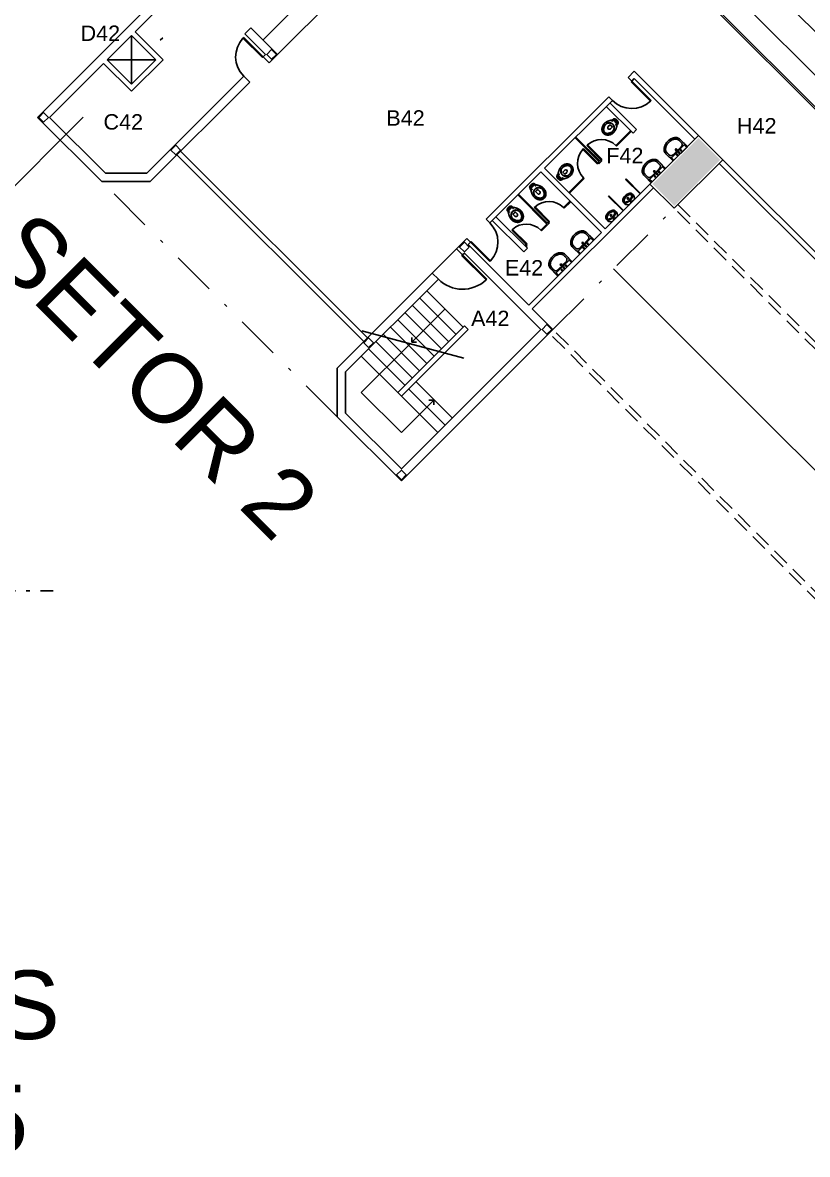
# Model space of a CAD drawing. Extents: x 1306 to 1544, y -75 to 211.
# Drawn here: x 1379.33 to 1402.21, y 62.75 to 95.77 of the extents above; entities that cross this region are included whole.
import ezdxf

# ---------------------------------------------------------------- set-up
doc = ezdxf.new("R2010")
doc.units = 0
doc.header["$LTSCALE"] = 2
doc.linetypes.add('DASHDOT2', pattern=[12.7, 6.35, -3.175, 0, -3.175])
doc.linetypes.add('HIDDEN', pattern=[0.375, 0.25, -0.125])
for name, color, linetype in [('01', 1, 'CONTINUOUS'), ('06', 6, 'CONTINUOUS'), ('ARQUIBANCADA-ARY', 2, 'CONTINUOUS'), ('DIVISÓRIAS-ARY', 2, 'CONTINUOUS'), ('ESQUADRIA-ARY', 2, 'CONTINUOUS'), ('HACHURAS-ARY', 9, 'CONTINUOUS'), ('INDIC-CORTE-TBS', 4, 'DASHDOT2'), ('INDICAÇÕES-ARY', 2, 'CONTINUOUS'), ('L_DECA', 7, 'CONTINUOUS'), ('PAREDE-ALTA-ARY', 1, 'CONTINUOUS'), ('PAREDE-BAIXA-ARY', 2, 'CONTINUOUS'), ('PEÇAS-SANIT-ARY', 7, 'CONTINUOUS'), ('PILARES-PRINC-ARY', 5, 'CONTINUOUS'), ('PILARES-SECUND-ARY', 5, 'CONTINUOUS'), ('PROJ-COBERTURA-ARY', 7, 'DASHDOT2'), ('PROJEÇÕES-VT-ARY', 7, 'HIDDEN'), ('RAMPA-INT-ARY', 7, 'CONTINUOUS'), ('RAMPA-PROJ-ARY', 7, 'HIDDEN'), ('TEXTO-PB-COR-ARY', 12, 'CONTINUOUS'), ('TEXTOG-EP-ARY', 11, 'CONTINUOUS')]:
    doc.layers.add(name, color=color, linetype=linetype)
doc.styles.add('ARIAL', font='arial.ttf', dxfattribs={"height": 0.5})

# ---------------------------------------------------------------- blocks, each defined once
blk = doc.blocks.new('RAV10')
at = {"layer": 'L_DECA'}
blk.add_lwpolyline([(4.6, -12.9), (8.2, -12.9), (8.2, -12.9), (8.7, -13), (9.2, -13.2), (9.6, -13.5), (9.9, -14), (10.1, -14.3), (10.1, -14.3), (10.1, -14.3), (10.1, -14.3), (10.1, -14.3), (10.1, -14.3), (12.2, -18), (12.2, -18), (12.5, -18.6), (12.8, -19.1), (13.1, -19.6), (13.3, -20.1), (13.3, -20.1), (13.6, -20.6), (13.9, -21.1), (14.2, -21.5), (14.5, -22.1), (14.7, -22.6), (15, -23.1), (15.3, -23.6), (15.5, -24.1), (15.5, -24.1), (15.9, -24.8), (16.3, -25.6), (16.6, -26.3), (16.9, -27), (17.2, -27.8), (17.5, -28.6), (17.8, -29.4), (18, -30.2), (18, -30.2), (18.3, -31.4), (18.6, -32.6), (18.8, -33.9), (19, -35.2), (19.1, -36.4), (19.1, -37.7), (19.1, -39), (19, -40.3), (19, -40.3), (18.8, -41.6), (18.6, -42.9), (18.2, -44.2), (17.9, -45.5), (17.4, -46.8), (16.9, -48), (16.4, -49.3), (15.8, -50.4), (15.8, -50.4), (15.2, -51.4), (14.6, -52.3), (13.9, -53.1), (13.3, -53.9), (12.5, -54.8), (11.7, -55.5), (10.9, -56.3), (10.1, -57), (10.1, -57), (9, -57.8), (7.9, -58.5), (6.6, -59.1), (5.4, -59.6), (4.1, -60), (2.8, -60.3), (1.4, -60.4), (0, -60.5), (0, -60.5), (-1.4, -60.4), (-2.7, -60.3), (-4, -60), (-5.3, -59.6), (-6.6, -59.1), (-7.8, -58.5), (-9, -57.8), (-10.1, -57), (-10.1, -57), (-10.9, -56.3), (-11.7, -55.5), (-12.5, -54.8), (-13.2, -53.9), (-13.9, -53.1), (-14.5, -52.3), (-15.1, -51.4), (-15.7, -50.4), (-15.7, -50.4), (-16.3, -49.3), (-16.9, -48), (-17.4, -46.8), (-17.8, -45.5), (-18.2, -44.2), (-18.5, -42.9), (-18.7, -41.6), (-19, -40.3), (-19, -40.3), (-19, -39), (-19, -37.7), (-19, -36.4), (-18.9, -35.2), (-18.7, -33.9), (-18.5, -32.6), (-18.2, -31.4), (-17.9, -30.2), (-17.9, -30.2), (-17.7, -29.4), (-17.4, -28.6), (-17.1, -27.8), (-16.9, -27), (-16.6, -26.3), (-16.2, -25.6), (-15.8, -24.8), (-15.5, -24.1), (-15.5, -24.1), (-15.2, -23.6), (-15, -23.1), (-14.7, -22.6), (-14.4, -22.1), (-14.2, -21.5), (-13.9, -21.1), (-13.6, -20.6), (-13.3, -20.1), (-13.3, -20.1), (-13.1, -19.6), (-12.8, -19.1), (-12.4, -18.6), (-12.1, -18), (-10.1, -14.3), (-10.1, -14.3), (-10.1, -14.3), (-10.1, -14.3), (-10.1, -14.3), (-10.1, -14.3), (-9.8, -14), (-9.8, -14), (-9.6, -13.5), (-9.1, -13.2), (-8.6, -13), (-8.1, -12.9), (-4.5, -12.9)], dxfattribs=at)
at = {"layer": 'L_DECA', "color": 1}
for points in [[(12.2, -18), (13.3, -20.1), (13.3, -20.1), (13.6, -20.6), (13.8, -21.1), (14.1, -21.5), (14.3, -22.1), (14.5, -22.6), (14.7, -23.1), (15, -23.6), (15.2, -24.1), (15.2, -24.1), (15.5, -24.8), (15.9, -25.6), (16.2, -26.3), (16.6, -27.1), (16.9, -27.8), (17.1, -28.5), (17.4, -29.4), (17.6, -30.2), (17.6, -30.2), (17.9, -31.4), (18.1, -32.6), (18.3, -33.9), (18.5, -35.2), (18.5, -36.4), (18.5, -37.7), (18.5, -39), (18.4, -40.3), (18.4, -40.3), (18.2, -41.6), (17.9, -42.9), (17.6, -44.2), (17.2, -45.5), (16.7, -46.8), (16.2, -48), (15.6, -49.3), (15, -50.4), (15, -50.4), (14.4, -51.2), (13.9, -52), (13.3, -52.8), (12.8, -53.5), (12.2, -54.2), (11.5, -54.9), (10.9, -55.5), (10.1, -56.2), (10.1, -56.2), (9, -57.1), (7.9, -57.8), (6.6, -58.4), (5.4, -58.9), (4.1, -59.3), (2.8, -59.6), (1.4, -59.8), (0, -59.8), (0, -59.8), (-1.4, -59.8), (-2.7, -59.6), (-4.1, -59.3), (-5.3, -58.9), (-6.6, -58.4), (-7.8, -57.8), (-9, -57.1), (-10.1, -56.2), (-10.1, -56.2), (-10.8, -55.5), (-11.5, -54.9), (-12.1, -54.2), (-12.7, -53.5), (-13.3, -52.8), (-13.9, -52), (-14.4, -51.2), (-14.9, -50.4), (-14.9, -50.4), (-15.5, -49.3), (-16.1, -48), (-16.6, -46.8), (-17.1, -45.5), (-17.5, -44.2), (-17.9, -42.9), (-18.1, -41.6), (-18.3, -40.3), (-18.3, -40.3), (-18.4, -39.1), (-18.5, -37.7), (-18.5, -36.4), (-18.4, -35.2), (-18.2, -33.9), (-18, -32.6), (-17.8, -31.4), (-17.5, -30.2), (-17.5, -30.2), (-17.3, -29.4), (-17, -28.6), (-16.8, -27.8), (-16.5, -27.1), (-16.2, -26.3), (-15.8, -25.6), (-15.5, -24.8), (-15.2, -24.1), (-15.2, -24.1), (-15, -23.6), (-14.7, -23.1), (-14.5, -22.6), (-14.2, -22.1), (-14, -21.5), (-13.7, -21.1), (-13.5, -20.6), (-13.2, -20.1), (-12.1, -18)], [(-12.9, -30.2), (-12.9, -30.2), (-12.4, -29.3), (-11.9, -28.4), (-11.2, -27.7), (-10.6, -26.9), (-9.9, -26.2), (-9.2, -25.6), (-8.4, -25), (-7.5, -24.4), (-6.7, -23.9), (-5.8, -23.5), (-4.9, -23.1), (-3.9, -22.8), (-3, -22.6), (-2, -22.4), (-1, -22.3), (0, -22.2), (0, -22.2), (1, -22.3), (2, -22.4), (3, -22.6), (4, -22.8), (5, -23.1), (5.8, -23.5), (6.8, -23.9), (7.6, -24.4), (8.5, -25), (9.3, -25.6), (10, -26.2), (10.6, -26.9), (11.3, -27.7), (12, -28.4), (12.5, -29.3), (13, -30.2), (13, -30.2), (13.6, -31.3), (14, -32.6), (14.3, -33.8), (14.6, -35.1), (14.7, -36.4), (14.7, -37.7), (14.7, -39), (14.4, -40.3), (14.4, -40.3), (14.2, -41.6), (13.8, -42.9), (13.4, -44.2), (12.9, -45.5), (12.4, -46.8), (11.7, -48), (11.1, -49.3), (10.4, -50.4), (10.4, -50.4), (9.4, -51.7), (8.4, -52.8), (7.2, -53.8), (5.9, -54.6), (4.5, -55.2), (3.1, -55.8), (1.5, -56.1), (0, -56.2), (0, -56.2), (-1.5, -56.1), (-3.1, -55.8), (-4.4, -55.2), (-5.8, -54.6), (-7.1, -53.8), (-8.3, -52.8), (-9.3, -51.7), (-10.3, -50.4), (-10.3, -50.4), (-11, -49.3), (-11.7, -48), (-12.3, -46.8), (-12.8, -45.5), (-13.3, -44.2), (-13.7, -42.9), (-14.1, -41.6), (-14.4, -40.3), (-14.4, -40.3), (-14.6, -39), (-14.7, -37.7), (-14.6, -36.4), (-14.5, -35.1), (-14.2, -33.8), (-13.9, -32.6), (-13.5, -31.3), (-12.9, -30.2)], [(-12, -30.2), (-12, -30.2), (-11.5, -29.4), (-11, -28.6), (-10.4, -27.9), (-9.8, -27.2), (-9.1, -26.7), (-8.5, -26.1), (-7.7, -25.5), (-6.9, -25), (-6.1, -24.6), (-5.3, -24.2), (-4.5, -23.9), (-3.6, -23.6), (-2.8, -23.4), (-1.8, -23.2), (-0.9, -23.2), (0, -23.1), (0, -23.1), (0.9, -23.2), (1.9, -23.2), (2.8, -23.4), (3.6, -23.6), (4.5, -23.9), (5.4, -24.2), (6.2, -24.6), (7, -25), (7.7, -25.5), (8.5, -26.1), (9.2, -26.7), (9.8, -27.2), (10.4, -27.9), (11, -28.6), (11.5, -29.4), (12, -30.2), (12, -30.2), (12.7, -31.3), (13.2, -32.6), (13.6, -33.8), (13.9, -35), (14.1, -36.4), (14.1, -37.7), (14.1, -39), (13.9, -40.3), (13.9, -40.3), (13.6, -41.7), (13.2, -43), (12.8, -44.3), (12.3, -45.5), (11.7, -46.9), (11.1, -48.1), (10.4, -49.3), (9.6, -50.4), (9.6, -50.4), (8.8, -51.6), (7.8, -52.6), (6.7, -53.5), (5.5, -54.2), (4.2, -54.8), (2.8, -55.3), (1.5, -55.5), (0, -55.7), (0, -55.7), (-1.5, -55.5), (-2.8, -55.3), (-4.2, -54.8), (-5.4, -54.2), (-6.6, -53.5), (-7.7, -52.6), (-8.7, -51.6), (-9.6, -50.4), (-9.6, -50.4), (-10.3, -49.3), (-11, -48.1), (-11.7, -46.9), (-12.2, -45.5), (-12.7, -44.3), (-13.1, -43), (-13.5, -41.7), (-13.8, -40.3), (-13.8, -40.3), (-14, -39), (-14.1, -37.7), (-14, -36.4), (-13.9, -35), (-13.6, -33.8), (-13.2, -32.6), (-12.7, -31.3), (-12, -30.2)], [(-7.7, -9.4), (-8.1, -10.1), (-8.5, -10.8), (-8.6, -11.4), (-8.8, -12.2), (-8.8, -13.1)], [(-5.1, -12.9), (-5.1, -9.7), (-5.1, -7.8), (-5.1, -7.8), (-5.2, -7.6), (-5.3, -7.5), (-5.5, -7.4), (-5.9, -7.6), (-5.9, -7.6), (-6.4, -8), (-7.1, -8.6), (-7.7, -9.4)], [(5.1, -9.3), (5, -8.9), (4.6, -8.3), (3.9, -7.8), (3.1, -7.7), (0, -7.7), (-3.1, -7.7), (-3.1, -7.7), (-3.9, -7.8), (-4.5, -8.3), (-5, -8.9), (-5.1, -9.7)], [(4.6, -12.9), (4.6, -12.9), (4.2, -12.9), (3.9, -12.6), (3.6, -12.4), (3.6, -12), (3.6, -10.7), (3.6, -10.7), (3.6, -10.5), (3.6, -10.4), (3.7, -10.2), (3.9, -10.1), (3.9, -10.1), (3.9, -9.9), (3.9, -9.7), (3.8, -9.5), (3.6, -9.4), (0, -9.4), (-3.5, -9.4), (-3.5, -9.4), (-3.7, -9.5), (-3.9, -9.7), (-3.9, -9.9), (-3.8, -10.1), (-3.8, -10.1), (-3.6, -10.2), (-3.6, -10.4), (-3.5, -10.5), (-3.5, -10.7), (-3.5, -12), (-3.5, -12), (-3.6, -12.4), (-3.8, -12.6), (-4.1, -12.9), (-4.5, -12.9)], [(-4.5, -37), (-4.5, -29), (0, -29)], [(3.7, -10.3), (0, -10.3), (-3.6, -10.3)], [(4.6, -37), (4.6, -29), (0, -29)], [(5.1, -12.9), (5.1, -9.7), (5.1, -7.8), (5.1, -7.8), (5.2, -7.6), (5.3, -7.5), (5.5, -7.4), (5.9, -7.6), (5.9, -7.6), (6.4, -8), (7.1, -8.6), (7.7, -9.4)], [(7.7, -9.4), (8.1, -10.1), (8.5, -10.8), (8.6, -11.4), (8.8, -12.2), (8.8, -13.1)]]:
    blk.add_lwpolyline(points, dxfattribs=at)
at = {"layer": 'L_DECA', "color": 7}
for points in [[(10.1, -14.3), (10.1, -14.3), (10.1, -14.3), (10.1, -14.3), (10.1, -14.3), (10.1, -14.3), (9.6, -11.3), (9.6, -11.3), (9.3, -10.2), (8.9, -9.3), (8.3, -8.5), (7.7, -7.7), (6.9, -7), (6.1, -6.5), (5.1, -6.2), (4.1, -5.9), (4.1, -5.9), (3.6, -5.8), (3.1, -5.7), (2.6, -5.6), (2, -5.6), (1.5, -5.6), (1, -5.5), (0.5, -5.5), (0, -5.5), (0, -5.5), (-0.5, -5.5), (-1, -5.5), (-1.5, -5.6), (-2, -5.6), (-2.5, -5.6), (-3, -5.7), (-3.5, -5.8), (-4, -5.9), (-4, -5.9), (-5, -6.2), (-6, -6.5), (-6.9, -7), (-7.6, -7.7), (-8.2, -8.5), (-8.8, -9.3), (-9.3, -10.2), (-9.6, -11.3), (-10, -14.3), (-10, -14.3), (-10, -14.3), (-10, -14.3), (-10, -14.3), (-10.1, -14.3)], [(-4.5, -12.9), (0, -12.9)], [(4.6, -12.9), (0, -12.9)]]:
    blk.add_lwpolyline(points, dxfattribs=at)
at = {"layer": 'L_DECA', "color": 1}
for centre in [(-7.6, -17), (7.6, -17)]:
    blk.add_circle(centre, 0.672, dxfattribs=at)
blk.add_arc((0, -37), 4.56, 180, 0, dxfattribs=at)
blk = doc.blocks.new('DUO04')
at = {"layer": 'L_DECA'}
blk.add_line((-27.8, 0), (27.8, 0), dxfattribs=at)
at = {"layer": 'L_DECA', "color": 1}
for p, q in [((-26.5, -9.9), (-26.5, 0)), ((26.5, -9.9), (26.5, 0)), ((-26.5, -9.9), (0, -9.9)), ((26.5, -9.9), (0, -9.9))]:
    blk.add_line(p, q, dxfattribs=at)
at = {"layer": 'L_DECA', "color": 7}
for points in [[(-27.8, 0), (-27.8, 0), (-28.5, -0.1), (-29.1, -0.3), (-29.4, -0.8), (-29.5, -1.4), (-29.5, -23.9)], [(27.8, 0), (27.8, 0), (28.5, -0.1), (29.1, -0.3), (29.4, -0.8), (29.5, -1.4), (29.5, -23.9)], [(-29.5, -23.9), (-29.5, -29.7), (-29.5, -29.7), (-29.4, -32.1), (-28.9, -34.4), (-28.2, -36.5), (-27.2, -38.6), (-26.1, -40.5), (-24.7, -42.2), (-23.1, -43.8), (-21.3, -45.2), (-21.3, -45.2), (-20.2, -45.9), (-19.1, -46.6), (-18, -47.2), (-16.9, -47.9), (-15.7, -48.4), (-14.5, -49), (-13.3, -49.4), (-12.1, -49.9), (-10.8, -50.3), (-9.5, -50.5), (-8.2, -50.9), (-6.7, -51.1), (-4.8, -51.4), (-2.9, -51.5), (-1.4, -51.5), (0, -51.5)], [(29.5, -23.9), (29.5, -29.7), (29.5, -29.7), (29.4, -32.1), (28.9, -34.4), (28.2, -36.5), (27.2, -38.6), (26.1, -40.5), (24.7, -42.2), (23.1, -43.8), (21.3, -45.2), (21.3, -45.2), (20.2, -45.9), (19.1, -46.6), (18, -47.2), (16.9, -47.9), (15.7, -48.4), (14.5, -49), (13.3, -49.4), (12.1, -49.9), (10.8, -50.3), (9.5, -50.5), (8.2, -50.9), (6.7, -51.1), (4.8, -51.4), (2.9, -51.5), (1.4, -51.5), (0, -51.5)]]:
    blk.add_lwpolyline(points, dxfattribs=at)
at = {"layer": 'L_DECA', "color": 1}
for points in [[(-26.5, -9.9), (-26.9, -10), (-27.5, -10.1), (-28, -10.6), (-28.4, -11.2), (-28.7, -11.9), (-29, -12.7), (-29.2, -13.7), (-29.4, -15), (-29.5, -16.8)], [(0, -12.4), (0, -12.4), (-0.8, -12.4), (-1.4, -12.4), (-1.1, -12.4), (-1.8, -12.4), (-2.5, -12.4), (-3.3, -12.4), (-3.9, -12.4), (-4.7, -12.4), (-7.9, -12.4), (-8.6, -12.4), (-9.3, -12.4), (-10, -12.4), (-10.7, -12.4), (-11.4, -12.4), (-12, -12.4), (-12.7, -12.4), (-12.7, -12.4), (-13.7, -12.4), (-14.7, -12.5), (-15.8, -12.6), (-16.8, -12.8), (-17.8, -13), (-18.8, -13.2), (-19.8, -13.5), (-20.8, -13.7), (-20.8, -13.7), (-21.7, -14.1), (-22.6, -14.7), (-23.3, -15.4), (-23.9, -16.1), (-24.5, -17), (-24.8, -18), (-25.1, -19), (-25.2, -20), (-25.2, -20), (-25.2, -21.8), (-25.2, -23.1), (-25.2, -23.9)], [(-25.2, -23.9), (-25.2, -27.3), (-25.2, -29.6), (-25.2, -29.6), (-25, -31.4), (-24.8, -33.1), (-24.2, -34.8), (-23.5, -36.3), (-22.6, -37.8), (-21.6, -39.1), (-20.4, -40.4), (-19.1, -41.4), (-19.1, -41.4), (-18.1, -42.1), (-17.1, -42.7), (-16.2, -43.3), (-15.2, -43.9), (-14.1, -44.4), (-13, -44.8), (-11.9, -45.3), (-10.8, -45.7), (-9.7, -46.1), (-8.6, -46.4), (-6.7, -46.8), (-5.2, -47), (-3.3, -47.2), (-2.1, -47.2), (-1, -47.2), (0, -47.2)], [(0, -12.4), (0, -12.4), (0.8, -12.4), (1.4, -12.4), (1.1, -12.4), (1.8, -12.4), (2.5, -12.4), (3.3, -12.4), (3.9, -12.4), (4.7, -12.4), (7.9, -12.4), (8.6, -12.4), (9.3, -12.4), (10, -12.4), (10.7, -12.4), (11.4, -12.4), (12, -12.4), (12.7, -12.4), (12.7, -12.4), (13.7, -12.4), (14.7, -12.5), (15.8, -12.6), (16.8, -12.8), (17.8, -13), (18.8, -13.2), (19.8, -13.5), (20.8, -13.7), (20.8, -13.7), (21.7, -14.1), (22.6, -14.7), (23.3, -15.4), (23.9, -16.1), (24.5, -17), (24.8, -18), (25.1, -19), (25.2, -20), (25.2, -20), (25.2, -21.8), (25.2, -23.1), (25.2, -23.9)], [(25.2, -23.9), (25.2, -27.3), (25.2, -29.6), (25.2, -29.6), (25, -31.4), (24.8, -33.1), (24.2, -34.8), (23.5, -36.3), (22.6, -37.8), (21.6, -39.1), (20.4, -40.4), (19.1, -41.4), (19.1, -41.4), (18.1, -42.1), (17.1, -42.7), (16.2, -43.3), (15.2, -43.9), (14.1, -44.4), (13, -44.8), (11.9, -45.3), (10.8, -45.7), (9.7, -46.1), (8.6, -46.4), (6.7, -46.8), (5.2, -47), (3.3, -47.2), (2.1, -47.2), (1, -47.2), (0, -47.2)], [(26.5, -9.9), (26.9, -10), (27.5, -10.1), (28, -10.6), (28.4, -11.2), (28.7, -11.9), (29, -12.7), (29.2, -13.7), (29.4, -15), (29.5, -16.8)]]:
    blk.add_lwpolyline(points, dxfattribs=at)
for centre, radius in [((-8.5, -4.9), 1.75), ((0, -17), 2.25), ((0, -4.9), 1.75), ((0, -17), 0.981), ((8.5, -4.9), 1.75)]:
    blk.add_circle(centre, radius, dxfattribs=at)
blk = doc.blocks.new('MIC01')
at = {"layer": 'L_DECA'}
blk.add_line((-10, 0), (10, 0), dxfattribs=at)
at = {"layer": 'L_DECA', "color": 1}
for p, q in [((-5.3, 0), (-4.5, -2.2)), ((5.3, 0), (4.5, -2.2)), ((-4.5, -2.2), (0, -2.2)), ((4.5, -2.2), (0, -2.2))]:
    blk.add_line(p, q, dxfattribs=at)
for points in [[(0, -7.1, 0.058109), (-7, -8, 0.07175), (-12.3, -10.1, 0.106494), (-16.3, -13.6, 0.158235), (-17.4, -17.1, 0.158235)], [(0, -23.1, -0.04416), (-5.4, -22.6, -0.058504), (-9.4, -21.4, -0.100522), (-12.6, -19.1, -0.041446), (-13.7, -17.2, -0.101301), (-14.1, -15.3, -0.003595), (-14.1, -15.1)], [(17.4, -17.1, 0.158235), (16.3, -13.6, 0.106494), (12.3, -10.1, 0.07175), (7, -8, 0.058109), (0, -7.1, 0.058109)], [(0, -23.1, 0.04416), (5.4, -22.6, 0.058504), (9.4, -21.4, 0.100522), (12.6, -19.1, 0.041446), (13.7, -17.2, 0.101301), (14.1, -15.3, 0.003595), (14.1, -15.1)]]:
    blk.add_lwpolyline(points, format="xyb", dxfattribs=at)
at = {"layer": 'L_DECA'}
blk.add_lwpolyline([(-17.4, -17.1, 0.158235), (-16.3, -20.6, 0.106494), (-12.3, -24.1, 0.07175), (-7, -26.2, 0.058109), (0, -27, 0.058109), (7, -26.2, 0.07175), (12.3, -24.1, 0.106494), (16.3, -20.6, 0.158235), (17.4, -17.1, 0.158235)], format="xyb", dxfattribs=at)
at = {"layer": 'L_DECA', "color": 1}
blk.add_lwpolyline([(0, -9, 0.056411), (-5.8, -9.7, 0.070161), (-10.3, -11.4, 0.106104), (-13.6, -14.3, 0.161988), (-14.5, -17.1, 0.161988), (-13.6, -19.9, 0.106104), (-10.3, -22.8, 0.070161), (-5.8, -24.5, 0.056411), (0, -25.1, 0.056411), (5.8, -24.5, 0.070161), (10.3, -22.8, 0.106104), (13.6, -19.9, 0.161988), (14.5, -17.1, 0.161988), (13.6, -14.3, 0.106104), (10.3, -11.4, 0.070161), (5.8, -9.7, 0.056411)], format="xyb", close=True, dxfattribs=at)
for centre, radius in [((-2, -14.6), 0.51), ((-2, -16.7), 0.51), ((0, -4.7), 1.76), ((0, -4.7), 0.844), ((0, -13.6), 0.51), ((0, -15.7), 0.51), ((0, -17.8), 0.51), ((2, -14.6), 0.51), ((2, -16.7), 0.51)]:
    blk.add_circle(centre, radius, dxfattribs=at)
at = {"layer": 'L_DECA'}
for centre, start, end in [((-2.6, -13.5), 118.7979, 195.9069), ((2.6, -13.5), 344.0931, 61.2021)]:
    blk.add_arc(centre, 15.4, start, end, dxfattribs=at)

msp = doc.modelspace()

# ---------------------------------------------------------------- hatches: boundary and pattern name
at = {"layer": 'HACHURAS-ARY', "ltscale": 0.5}
msp.add_hatch(color=256, dxfattribs=at).paths.add_polyline_path([(1399.669, 91.764), (1399.033, 92.4), (1397.69, 91.057), (1398.326, 90.421)])

# ---------------------------------------------------------------- linework, layer by layer
at = {"layer": '01', "ltscale": 0.5}
for p, q in [((1382.611, 95.494), (1383.424, 94.681)), ((1382.504, 95.388), (1383.212, 94.681)), ((1381.691, 94.575), (1382.504, 93.762)), ((1381.797, 94.681), (1382.504, 93.974))]:
    msp.add_line(p, q, dxfattribs=at)
at = {"layer": '06', "ltscale": 0.5}
for p, q in [((1390.673, 86.444), (1390.673, 86.584)), ((1390.673, 86.444), (1390.813, 86.444)), ((1391.316, 84.754), (1391.176, 84.754)), ((1391.316, 84.754), (1391.316, 84.614))]:
    msp.add_line(p, q, dxfattribs=at)
at = {"layer": 'ARQUIBANCADA-ARY'}
for p, q in [((1411.092, 86.843), (1384.212, 113.722)), ((1410.719, 85.943), (1383.312, 113.35))]:
    msp.add_line(p, q, dxfattribs=at)
at = {"layer": 'DIVISÓRIAS-ARY'}
for p, q in [((1385.754, 95.313), (1385.775, 95.335)), ((1385.754, 95.313), (1386.319, 94.748)), ((1385.775, 95.335), (1386.34, 94.769)), ((1386.319, 94.748), (1386.34, 94.769)), ((1397.067, 94.041), (1397.089, 94.062)), ((1397.633, 93.476), (1397.067, 94.041)), ((1397.654, 93.497), (1397.089, 94.062)), ((1397.633, 93.476), (1397.654, 93.497)), ((1396.622, 92.181), (1397.053, 92.613)), ((1396.643, 92.16), (1397.074, 92.591)), ((1395.795, 92.202), (1395.774, 92.181)), ((1395.774, 92.181), (1396.219, 91.736)), ((1395.795, 92.202), (1396.219, 91.778)), ((1396.622, 92.181), (1396.643, 92.16)), ((1395.661, 92.068), (1395.682, 92.089)), ((1395.661, 92.068), (1396.084, 91.644)), ((1395.682, 92.089), (1396.127, 91.644)), ((1396.198, 91.757), (1396.219, 91.778)), ((1396.106, 91.665), (1396.084, 91.644)), ((1396.106, 91.665), (1396.141, 91.7)), ((1396.127, 91.644), (1396.219, 91.736)), ((1396.162, 91.722), (1396.198, 91.757)), ((1395.681, 91.241), (1395.25, 90.809)), ((1395.703, 91.22), (1395.271, 90.788)), ((1395.681, 91.241), (1395.703, 91.22)), ((1396.92, 91.205), (1396.905, 91.191)), ((1397.329, 90.767), (1396.905, 91.191)), ((1397.344, 90.781), (1396.92, 91.205)), ((1394.614, 89.89), (1393.765, 90.739)), ((1394.635, 89.911), (1393.786, 90.76)), ((1395.094, 90.371), (1395.285, 90.562)), ((1395.116, 90.35), (1395.307, 90.541)), ((1396.424, 90.711), (1396.41, 90.696)), ((1396.834, 90.272), (1396.41, 90.696)), ((1396.848, 90.286), (1396.424, 90.711)), ((1394.268, 90.392), (1394.246, 90.371)), ((1394.246, 90.371), (1394.691, 89.926)), ((1394.268, 90.392), (1394.691, 89.968)), ((1395.094, 90.371), (1395.116, 90.35)), ((1394.437, 89.713), (1394.614, 89.89)), ((1394.458, 89.692), (1394.691, 89.926)), ((1394.635, 89.911), (1394.67, 89.947)), ((1394.67, 89.947), (1394.691, 89.968)), ((1393.61, 89.734), (1393.589, 89.713)), ((1393.589, 89.713), (1394.034, 89.268)), ((1393.61, 89.734), (1394.034, 89.31)), ((1394.437, 89.713), (1394.458, 89.692)), ((1392.407, 89.381), (1392.386, 89.36)), ((1392.952, 88.795), (1392.386, 89.36)), ((1392.973, 88.816), (1392.407, 89.381)), ((1393.977, 89.254), (1394.013, 89.289)), ((1393.998, 89.233), (1394.034, 89.268)), ((1394.013, 89.289), (1394.034, 89.31)), ((1392.135, 88.967), (1392.156, 88.989)), ((1392.842, 88.261), (1392.135, 88.967)), ((1392.863, 88.282), (1392.156, 88.989)), ((1392.973, 88.816), (1392.952, 88.795)), ((1392.842, 88.261), (1392.863, 88.282))]:
    msp.add_line(p, q, dxfattribs=at)
at = {"layer": 'DIVISÓRIAS-ARY', "color": 7, "ltscale": 0.5}
for centre, radius, start, end in [((1386.34, 94.769), 0.8, 137.1491, 225), ((1397.089, 94.062), 0.8, 225, 312.8509), ((1396.198, 91.757), 0.6, 45, 132.134), ((1396.106, 91.665), 0.6, 137.866, 225), ((1394.67, 89.947), 0.6, 45, 132.134), ((1392.386, 89.36), 0.8, 317.1491, 45), ((1394.013, 89.289), 0.6, 45, 132.134), ((1392.156, 88.989), 1, 225, 313.2809)]:
    msp.add_arc(centre, radius, start, end, dxfattribs=at)
at = {"layer": 'ESQUADRIA-ARY'}
for p, q in [((1410.346, 85.325), (1382.695, 112.977)), ((1410.382, 85.361), (1382.73, 113.012)), ((1386.34, 95.264), (1391.184, 100.108)), ((1386.765, 94.84), (1391.608, 99.684))]:
    msp.add_line(p, q, dxfattribs=at)
at = {"layer": 'INDIC-CORTE-TBS', "ltscale": 0.5}
msp.add_line((1376.607, 88.518), (1478.006, 189.917), dxfattribs=at)
at = {"layer": 'INDICAÇÕES-ARY', "ltscale": 0.5}
for p, q in [((1382.504, 93.974), (1382.504, 95.388)), ((1381.797, 94.681), (1383.212, 94.681)), ((1391.273, 88.458), (1391.98, 89.165)), ((1390.673, 86.444), (1391.644, 87.415)), ((1390.627, 86.399), (1389.204, 84.976)), ((1389.204, 84.976), (1390.371, 83.809)), ((1391.316, 84.754), (1390.371, 83.809))]:
    msp.add_line(p, q, dxfattribs=at)
at = {"layer": 'INDICAÇÕES-ARY'}
msp.add_line((1389.217, 86.776), (1392.188, 85.98), dxfattribs=at)
at = {"layer": 'PAREDE-ALTA-ARY'}
for p, q in [((1379.764, 93.001), (1384.184, 97.421)), ((1382.611, 95.494), (1384.184, 97.067)), ((1385.81, 95.441), (1385.987, 95.618)), ((1385.81, 95.441), (1386.411, 94.84)), ((1385.987, 95.618), (1386.765, 94.84)), ((1381.797, 94.681), (1382.504, 95.388)), ((1386.411, 94.84), (1386.34, 94.769)), ((1386.34, 94.769), (1386.517, 94.592)), ((1386.765, 94.84), (1386.517, 94.592)), ((1380.118, 93.001), (1381.691, 94.575)), ((1382.504, 93.974), (1383.212, 94.681)), ((1382.504, 93.762), (1383.424, 94.681)), ((1385.775, 94.204), (1382.949, 91.378)), ((1385.775, 94.204), (1385.952, 94.027)), ((1397.159, 94.345), (1396.982, 94.168)), ((1397.089, 94.062), (1396.982, 94.168)), ((1397.089, 94.062), (1397.159, 94.133)), ((1399.033, 92.471), (1397.159, 94.345)), ((1398.927, 92.365), (1397.159, 94.133)), ((1385.952, 94.027), (1383.052, 91.128)), ((1396.417, 93.603), (1392.846, 90.032)), ((1394.543, 91.517), (1396.523, 93.496)), ((1396.523, 93.496), (1396.417, 93.603)), ((1379.764, 93.001), (1381.638, 91.128)), ((1380.118, 93.001), (1381.742, 91.378)), ((1396.311, 89.749), (1394.543, 91.517)), ((1381.638, 91.128), (1383.052, 91.128)), ((1381.742, 91.378), (1382.949, 91.378)), ((1392.952, 89.926), (1394.437, 91.41)), ((1396.205, 89.643), (1394.437, 91.41)), ((1394.189, 87.415), (1397.725, 90.951)), ((1396.311, 89.749), (1397.619, 91.057)), ((1392.952, 89.926), (1392.846, 90.032)), ((1391.98, 89.165), (1392.28, 89.466)), ((1392.386, 89.36), (1392.28, 89.466)), ((1394.083, 87.521), (1396.205, 89.643)), ((1392.156, 88.989), (1391.98, 89.165)), ((1392.316, 89.289), (1392.386, 89.36)), ((1394.083, 87.521), (1392.316, 89.289)), ((1392.156, 88.989), (1392.209, 89.042)), ((1394.437, 86.814), (1392.209, 89.042)), ((1388.497, 85.683), (1391.273, 88.458)), ((1388.747, 85.579), (1391.449, 88.282)), ((1391.449, 88.282), (1391.273, 88.458)), ((1394.79, 86.814), (1394.189, 87.415)), ((1390.265, 84.976), (1392.209, 86.92)), ((1392.316, 86.814), (1392.209, 86.92)), ((1390.371, 82.748), (1394.437, 86.814)), ((1394.79, 86.814), (1390.371, 82.395)), ((1390.371, 84.87), (1392.316, 86.814)), ((1388.497, 84.269), (1388.497, 85.683)), ((1388.747, 84.372), (1388.747, 85.579)), ((1390.265, 84.976), (1390.371, 84.87)), ((1388.497, 84.269), (1390.371, 82.395)), ((1388.747, 84.372), (1390.371, 82.748))]:
    msp.add_line(p, q, dxfattribs=at)
at = {"layer": 'PAREDE-BAIXA-ARY'}
for p, q in [((1397.23, 92.648), (1396.452, 93.426)), ((1397.124, 92.542), (1396.346, 93.32)), ((1397.124, 92.542), (1397.23, 92.648)), ((1396.141, 91.7), (1395.434, 92.408)), ((1396.162, 91.722), (1395.455, 92.429)), ((1383.83, 91.905), (1389.275, 86.461)), ((1383.936, 92.012), (1389.381, 86.567)), ((1399.634, 91.658), (1409.788, 81.504)), ((1409.974, 81.53), (1399.74, 91.764)), ((1393.942, 89.077), (1393.023, 89.996)), ((1394.048, 89.183), (1393.129, 90.102)), ((1393.942, 89.077), (1394.048, 89.183))]:
    msp.add_line(p, q, dxfattribs=at)
at = {"layer": 'PILARES-PRINC-ARY'}
msp.add_lwpolyline([(1398.326, 90.35), (1399.74, 91.764), (1399.033, 92.471), (1397.619, 91.057)], close=True, dxfattribs=at)
at = {"layer": 'PILARES-SECUND-ARY'}
for points in [[(1386.588, 94.981), (1386.729, 94.84), (1386.588, 94.699), (1386.447, 94.84)], [(1379.941, 92.86), (1379.8, 93.001), (1379.941, 93.143), (1380.083, 93.001)], [(1383.653, 92.047), (1383.795, 91.905), (1383.936, 92.047), (1383.795, 92.188)], [(1392.351, 89.218), (1392.209, 89.36), (1392.068, 89.218), (1392.209, 89.077)], [(1394.614, 86.956), (1394.755, 86.814), (1394.614, 86.673), (1394.472, 86.814)], [(1389.416, 86.284), (1389.275, 86.425), (1389.416, 86.567), (1389.558, 86.425)], [(1390.23, 82.572), (1390.371, 82.43), (1390.512, 82.572), (1390.371, 82.713)]]:
    msp.add_lwpolyline(points, close=True, dxfattribs=at)
at = {"layer": 'PROJ-COBERTURA-ARY', "ltscale": 0.1}
for p, q in [((1388.497, 84.269), (1381.638, 91.128)), ((1394.79, 86.814), (1398.326, 90.35))]:
    msp.add_line(p, q, dxfattribs=at)
at = {"layer": 'PROJEÇÕES-VT-ARY', "linetype": 'DASHDOT2', "ltscale": 0.05}
msp.add_line((1360.675, 79.193), (1380.223, 79.193), dxfattribs=at)
at = {"layer": 'RAMPA-INT-ARY'}
for p, q in [((1392.174, 86.885), (1391.113, 87.946)), ((1391.75, 86.461), (1390.689, 87.521)), ((1391.962, 86.673), (1390.901, 87.734)), ((1391.538, 86.249), (1390.477, 87.309)), ((1391.113, 85.824), (1390.053, 86.885)), ((1391.326, 86.036), (1390.265, 87.097)), ((1390.901, 85.612), (1389.841, 86.673)), ((1390.477, 85.188), (1389.416, 86.249)), ((1390.689, 85.4), (1389.629, 86.461)), ((1390.265, 84.976), (1389.204, 86.036)), ((1390.795, 85.294), (1391.856, 84.233)), ((1390.371, 84.87), (1391.432, 83.809)), ((1390.583, 85.082), (1391.644, 84.021))]:
    msp.add_line(p, q, dxfattribs=at)
msp.add_lwpolyline([(1396.558, 88.582), (1407.085, 78.055, 0.738139), (1412.999, 81.182, 0.738139)], format="xyb", dxfattribs=at)
at = {"layer": 'RAMPA-PROJ-ARY'}
for points in [[(1398.432, 90.456), (1408.586, 80.302)], [(1408.853, 79.823), (1398.326, 90.35)]]:
    msp.add_lwpolyline(points, dxfattribs=at)
for points in [[(1415.651, 81.38, -0.719528), (1405.211, 76.182), (1394.684, 86.708)], [(1415.499, 81.38, -0.720853), (1405.317, 76.288), (1394.79, 86.814)]]:
    msp.add_lwpolyline(points, format="xyb", dxfattribs=at)

# ---------------------------------------------------------------- block references
at = {"layer": 'PEÇAS-SANIT-ARY', "ltscale": 0.5, "yscale": 0.01, "zscale": 0.01}
for name, p, xscale, rotation in [('RAV10', (1396.694, 92.961), 0.01, 315), ('DUO04', (1398.502, 91.94), 0.01, 225), ('DUO04', (1397.866, 91.304), 0.01, 225), ('RAV10', (1394.902, 91.169), -0.01, 135), ('RAV10', (1394.11, 91.072), 0.01, 45), ('RAV10', (1393.452, 90.415), 0.01, 45), ('DUO04', (1395.78, 89.218), 0.01, 225), ('DUO04', (1395.143, 88.582), 0.01, 225)]:
    msp.add_blockref(name, p, dxfattribs=dict(at, xscale=xscale, rotation=rotation))
at = {"layer": 'PEÇAS-SANIT-ARY', "xscale": 0.01, "yscale": 0.01, "zscale": 0.01, "rotation": 224.9569174750632}
for p in [(1397.089, 90.526), (1396.594, 90.032)]:
    msp.add_blockref('MIC01', p, dxfattribs=at)

# ---------------------------------------------------------------- texts
at = {"layer": 'TEXTO-PB-COR-ARY', "style": 'ARIAL'}
for s, p in [('D42', (1381.019, 95.231)), ('C42', (1381.688, 92.645)), ('B42', (1389.933, 92.759)), ('B42', (1389.933, 92.759)), ('H42', (1400.155, 92.531)), ('F42', (1396.345, 91.663)), ('E42', (1393.387, 88.389)), ('A42', (1392.403, 86.912))]:
    msp.add_text(s, height=0.45, dxfattribs=at).set_placement(p)
at = {"layer": 'TEXTOG-EP-ARY', "style": 'ARIAL'}
msp.add_text('SETOR 2', height=2, rotation=315, dxfattribs=at).set_placement((1378.229, 89.003))
at = {"layer": 'TEXTOG-EP-ARY', "insert": (1358.841, 68.115), "char_height": 2, "width": 27.9005, "attachment_point": 1, "style": 'ARIAL'}
msp.add_mtext('MEZANINO DOS SETORES 1 E 5', dxfattribs=at)

doc.saveas('drawing.dxf')
